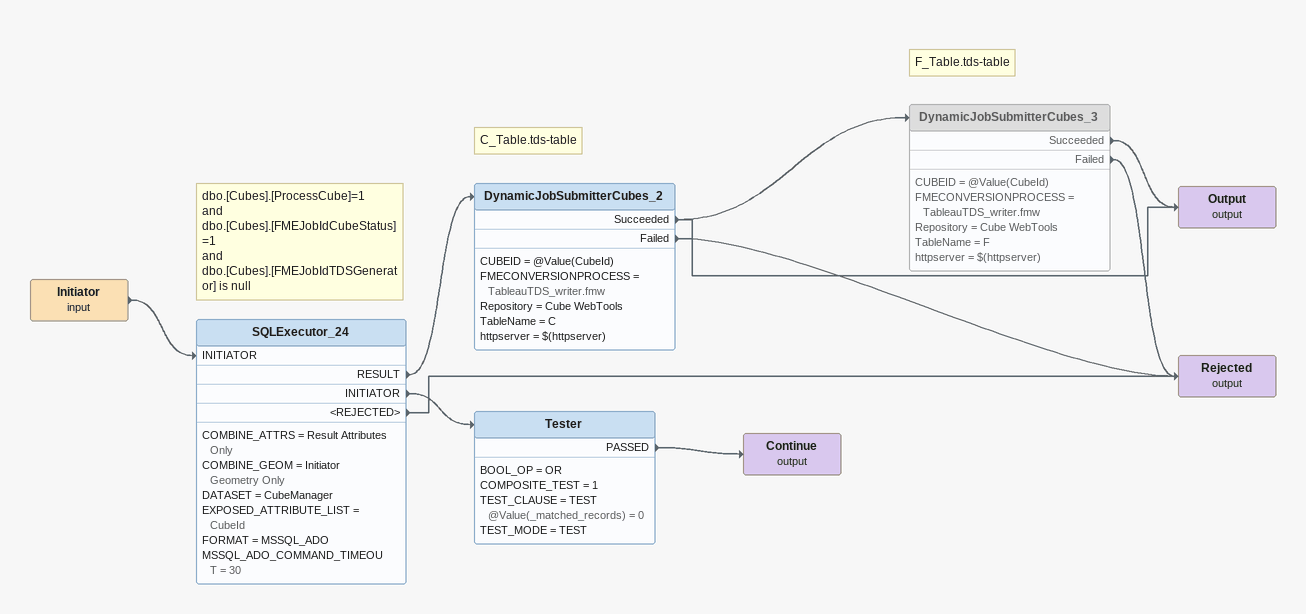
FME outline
Initiator (input)
    -> SQLExecutor_24 [INITIATOR]
Note: dbo.[Cubes].[ProcessCube]=1 / and dbo.[Cubes].[FMEJobIdCubeStatus] =1 / and dbo.[Cubes].[FMEJobIdTDSGenerator] is null
SQLExecutor_24
    COMBINE_ATTRS = Result Attributes Only
    COMBINE_GEOM = Initiator Geometry Only
    DATASET = CubeManager
    EXPOSED_ATTRIBUTE_LIST = CubeId
    FORMAT = MSSQL_ADO
    MSSQL_ADO_COMMAND_TIMEOUT = 30
    RESULT -> DynamicJobSubmitterCubes_2
    INITIATOR -> Tester
    <REJECTED> -> Rejected (output)
Note: C_Table.tds-table
DynamicJobSubmitterCubes_2
    CUBEID = @Value(CubeId)
    FMECONVERSIONPROCESS = TableauTDS_writer.fmw
    Repository = Cube WebTools
    TableName = C
    httpserver = $(httpserver)
    Succeeded -> DynamicJobSubmitterCubes_3
    Succeeded -> Output (output)
    Failed -> Rejected (output)
Note: F_Table.tds-table
DynamicJobSubmitterCubes_3 [off]
    CUBEID = @Value(CubeId)
    FMECONVERSIONPROCESS = TableauTDS_writer.fmw
    Repository = Cube WebTools
    TableName = F
    httpserver = $(httpserver)
    Succeeded -> Output (output)
    Failed -> Rejected (output)
Output (output)
Rejected (output)
Tester
    BOOL_OP = OR
    COMPOSITE_TEST = 1
    TEST_CLAUSE = TEST @Value(_matched_records) = 0
    TEST_MODE = TEST
    PASSED -> Continue (output)
Continue (output)
